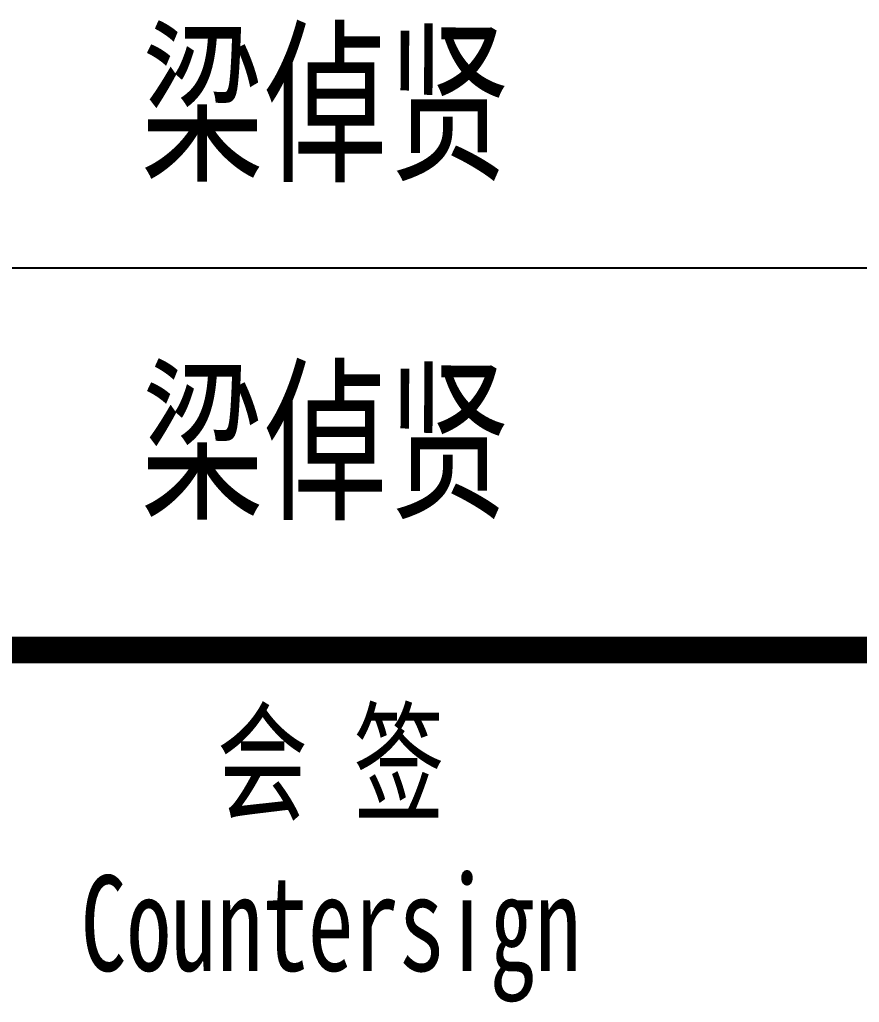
# Model space of a CAD drawing. Extents: x 180850 to 1399066, y 48356 to 327880.
# Drawn here: x 908475 to 911610, y 144321 to 147988 of the extents above; entities that cross this region are included whole.
import ezdxf
from ezdxf.enums import TextEntityAlignment as Align

# ---------------------------------------------------------------- set-up
doc = ezdxf.new("R2010")
doc.units = 0
doc.header["$LTSCALE"] = 1000
doc.layers.add('PUB_TEXT', color=7, linetype='Continuous')
doc.layers.add('PUB_TITLE', color=4, linetype='Continuous')
doc.styles.add('_gyy_title_ST', font='', dxfattribs={"width": 0.8})
doc.styles.get('_gyy_title_ST').set_extended_font_data('SimSun')

msp = doc.modelspace()

# ---------------------------------------------------------------- linework, layer by layer
at = {"layer": 'PUB_TITLE'}
msp.add_line((914625.1, 147060.92), (904647.63, 147060.92), dxfattribs=at)
at = {"layer": 'PUB_TITLE', "const_width": 99.77}
msp.add_lwpolyline([(904647.63, 145635.56), (914625.1, 145635.56)], dxfattribs=at)

# ---------------------------------------------------------------- texts
at = {"layer": 'PUB_TEXT', "color": 3, "style": '_gyy_title_ST', "width": 0.7}
for p in [(908927.57, 147435.86), (908927.57, 146174.46)]:
    msp.add_text('梁倬贤', height=481.259, dxfattribs=at).set_placement(p)
at = {"layer": 'PUB_TITLE', "style": '_gyy_title_ST', "width": 0.7}
for s, height, p in [('会 签', 356.338, (909636.36, 145036.91)), ('Countersign', 356.3382, (909636.36, 144438.27))]:
    msp.add_text(s, height=height, dxfattribs=at).set_placement(p, align=Align.CENTER)

doc.saveas('drawing.dxf')
